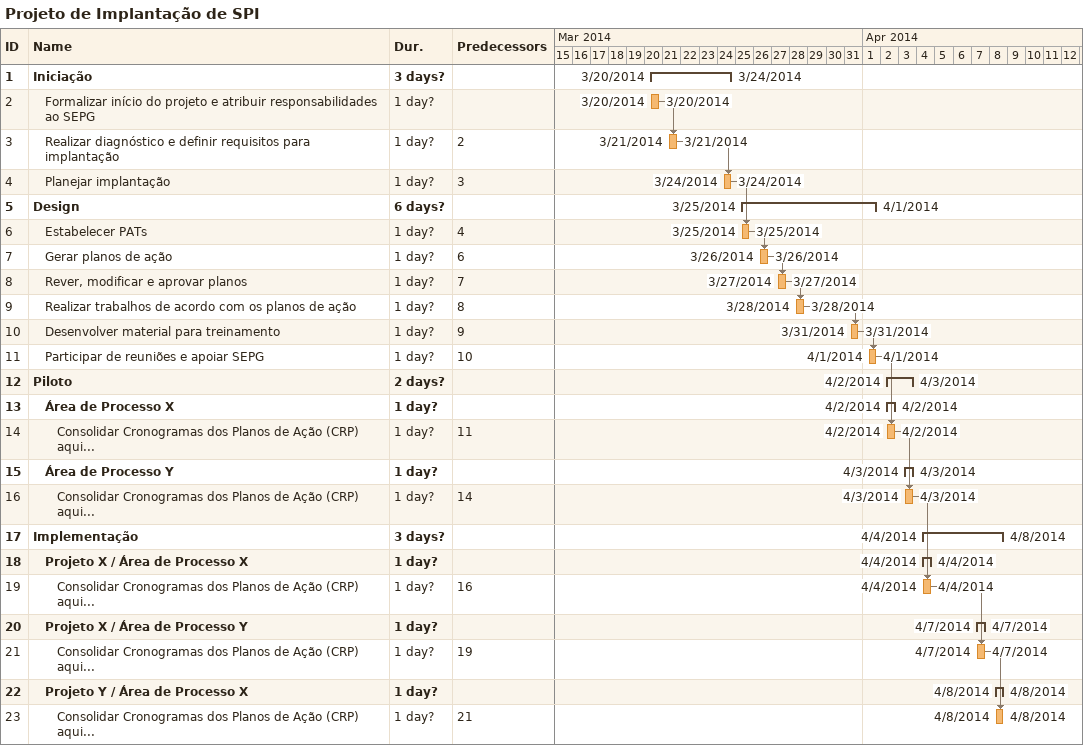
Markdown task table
Projeto de Implantação de SPI

| ID | Level | Task | Duration | Start | Finish | Predecessors |
|---|---|---|---|---|---|---|
| 1 | 1 | **Iniciação** | 3d? | 2014-03-20 | 2014-03-24 |  |
| 2 | 2 | Formalizar início do projeto e atribuir responsabilidades ao SEPG | 1d? | 2014-03-20 | 2014-03-20 |  |
| 3 | 2 | Realizar diagnóstico e definir requisitos para implantação | 1d? | 2014-03-21 | 2014-03-21 | 2 |
| 4 | 2 | Planejar implantação | 1d? | 2014-03-24 | 2014-03-24 | 3 |
| 5 | 1 | **Design** | 6d? | 2014-03-25 | 2014-04-01 |  |
| 6 | 2 | Estabelecer PATs | 1d? | 2014-03-25 | 2014-03-25 | 4 |
| 7 | 2 | Gerar planos de ação | 1d? | 2014-03-26 | 2014-03-26 | 6 |
| 8 | 2 | Rever, modificar e aprovar planos | 1d? | 2014-03-27 | 2014-03-27 | 7 |
| 9 | 2 | Realizar trabalhos de acordo com os planos de ação | 1d? | 2014-03-28 | 2014-03-28 | 8 |
| 10 | 2 | Desenvolver material para treinamento | 1d? | 2014-03-31 | 2014-03-31 | 9 |
| 11 | 2 | Participar de reuniões e apoiar SEPG | 1d? | 2014-04-01 | 2014-04-01 | 10 |
| 12 | 1 | **Piloto** | 2d? | 2014-04-02 | 2014-04-03 |  |
| 13 | 2 | **Área de Processo X** | 1d? | 2014-04-02 | 2014-04-02 |  |
| 14 | 3 | Consolidar Cronogramas dos Planos de Ação (CRP) aqui... | 1d? | 2014-04-02 | 2014-04-02 | 11 |
| 15 | 2 | **Área de Processo Y** | 1d? | 2014-04-03 | 2014-04-03 |  |
| 16 | 3 | Consolidar Cronogramas dos Planos de Ação (CRP) aqui... | 1d? | 2014-04-03 | 2014-04-03 | 14 |
| 17 | 1 | **Implementação** | 3d? | 2014-04-04 | 2014-04-08 |  |
| 18 | 2 | **Projeto X / Área de Processo X** | 1d? | 2014-04-04 | 2014-04-04 |  |
| 19 | 3 | Consolidar Cronogramas dos Planos de Ação (CRP) aqui... | 1d? | 2014-04-04 | 2014-04-04 | 16 |
| 20 | 2 | **Projeto X / Área de Processo Y** | 1d? | 2014-04-07 | 2014-04-07 |  |
| 21 | 3 | Consolidar Cronogramas dos Planos de Ação (CRP) aqui... | 1d? | 2014-04-07 | 2014-04-07 | 19 |
| 22 | 2 | **Projeto Y / Área de Processo X** | 1d? | 2014-04-08 | 2014-04-08 |  |
| 23 | 3 | Consolidar Cronogramas dos Planos de Ação (CRP) aqui... | 1d? | 2014-04-08 | 2014-04-08 | 21 |
